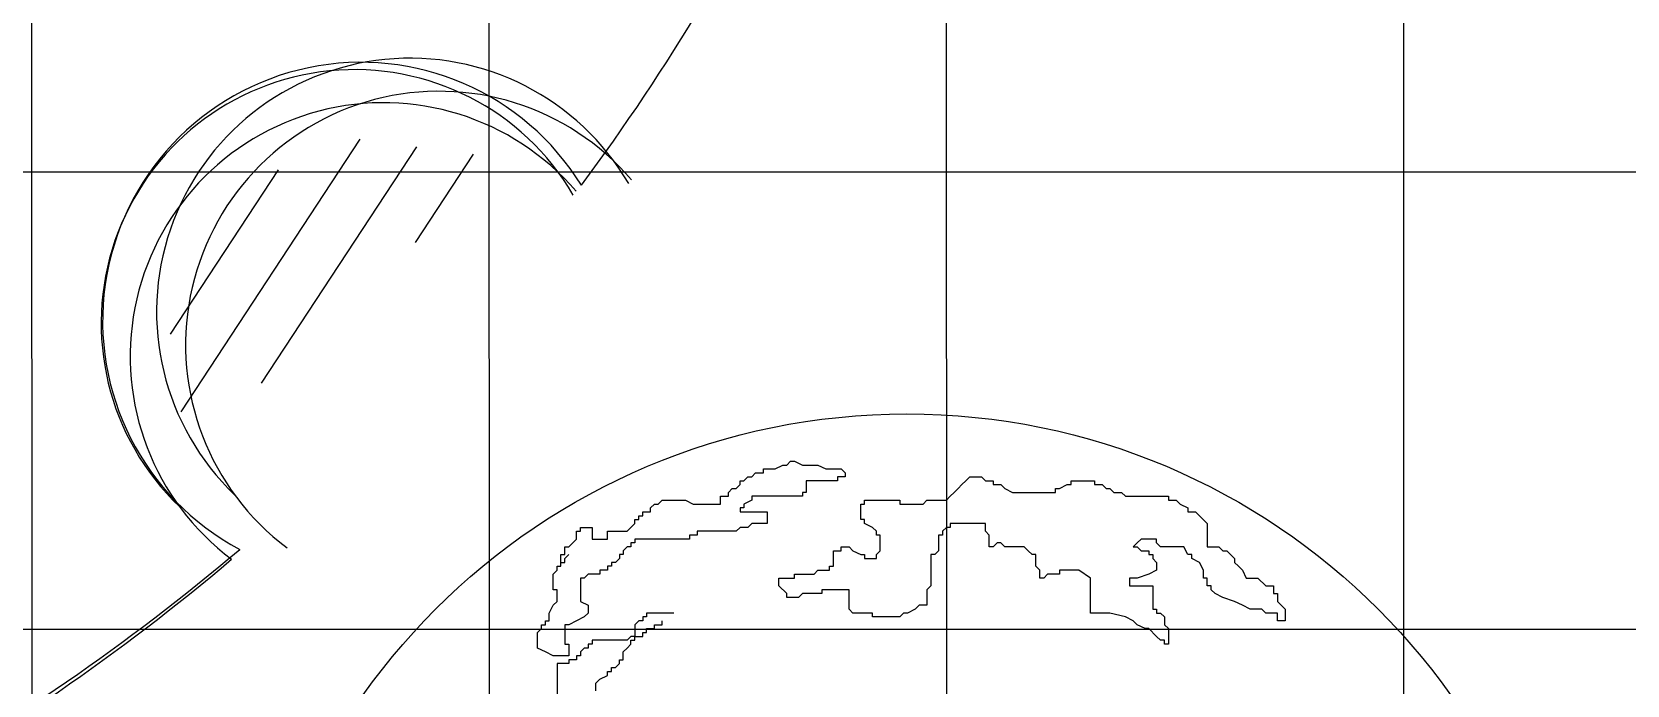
# Model space of a CAD drawing. Extents: x 941299 to 942979, y 2579300 to 2579597.
# Drawn here: x 941980.496 to 941984.372, y 2579404.473 to 2579406.059 of the extents above; entities that cross this region are included whole.
import ezdxf

# ---------------------------------------------------------------- set-up
doc = ezdxf.new("R2010")
doc.units = 0
doc.layers.get('0').update_dxf_attribs({"linetype": 'CONTINUOUS'})
doc.layers.add('fz', color=7, linetype='CONTINUOUS')
doc.layers.add('绿化工程', color=3, linetype='CONTINUOUS')

# ---------------------------------------------------------------- blocks, each defined once
blk = doc.blocks.new('*X93')
at = {"color": 0}
for p, q in [((122540.29696, 22768.30795), (122540.40902, 22768.42001)), ((122540.29955, 22768.3459), (122540.36705, 22768.4134)), ((122540.33799, 22768.31363), (122540.43522, 22768.41086)), ((122540.4251, 22768.36538), (122540.46142, 22768.40171))]:
    blk.add_line(p, q, dxfattribs=at)
blk = doc.blocks.new('dys')
at = {"layer": '绿化工程'}
for centre, radius, start, end in [((0, 0), 5.3048, 323.3736, 346.2438), ((3.7224, -3.4945), 0.6284, 31.6449, 241.9731), ((3.8409, -3.472), 0.6159, 30.3532, 226.2937), ((3.7063, -3.4998), 0.6159, 30.3532, 226.2937), ((3.9115, -3.5523), 0.6159, 40.5867, 233.1544), ((3.7768, -3.5801), 0.6159, 40.5867, 233.1544), ((0, 0), 5.3048, 287.3736, 310.2438), ((-0.0196, -0.0238), 5.3048, 287.3736, 310.2438)]:
    blk.add_arc(centre, radius, start, end, dxfattribs=at)
at = {"layer": '绿化工程', "xscale": 4.999999999939511, "yscale": 5, "zscale": 5, "rotation": 11.67087918926173}
blk.add_blockref('*X93', (-577002.1007, -235434.7893), dxfattribs=at)
blk = doc.blocks.new('hg')
at = {"layer": '绿化工程', "color": 3}
for p, q in [((-0.377, 1.4673), (-0.3676, 1.4767)), ((-0.3676, 1.4767), (-0.3486, 1.4767)), ((-0.3486, 1.4767), (-0.3486, 1.4862)), ((-0.3486, 1.4862), (-0.3203, 1.4862)), ((-0.3203, 1.4862), (-0.3013, 1.4957)), ((-0.3013, 1.4957), (-0.2919, 1.4957)), ((-0.2919, 1.4957), (-0.2824, 1.5051)), ((-0.2824, 1.5051), (-0.2729, 1.5051)), ((-0.2729, 1.5051), (-0.254, 1.4957)), ((-0.254, 1.4957), (-0.2162, 1.4957)), ((-0.2162, 1.4957), (-0.1972, 1.4862)), ((-0.1972, 1.4862), (-0.1594, 1.4862)), ((-0.1594, 1.4862), (-0.1499, 1.4767)), ((-0.1499, 1.4767), (-0.1499, 1.4673)), ((-0.4338, 1.4295), (-0.4243, 1.4389)), ((-0.4243, 1.4389), (-0.4149, 1.4389)), ((-0.4149, 1.4389), (-0.4054, 1.4484)), ((-0.4054, 1.4484), (-0.4054, 1.4578)), ((-0.4054, 1.4578), (-0.3959, 1.4578)), ((-0.3959, 1.4578), (-0.3865, 1.4673)), ((-0.3865, 1.4673), (-0.377, 1.4673)), ((-0.1689, 1.4578), (-0.2446, 1.4578)), ((-0.2446, 1.4578), (-0.2446, 1.4295)), ((-0.1499, 1.4673), (-0.1689, 1.4673)), ((-0.1689, 1.4673), (-0.1689, 1.4578)), ((0.115, 1.4295), (0.1245, 1.4389)), ((0.1245, 1.4389), (0.1339, 1.4484)), ((0.1339, 1.4484), (0.1434, 1.4578)), ((0.1434, 1.4578), (0.1529, 1.4673)), ((0.1529, 1.4673), (0.1812, 1.4673)), ((0.1812, 1.4673), (0.1907, 1.4578)), ((0.1907, 1.4578), (0.2096, 1.4578)), ((0.2096, 1.4578), (0.2096, 1.4484)), ((0.2096, 1.4484), (0.2286, 1.4484)), ((0.2286, 1.4484), (0.238, 1.4389)), ((0.238, 1.4389), (0.2569, 1.4295)), ((0.361, 1.4295), (0.361, 1.4389)), ((0.361, 1.4389), (0.3705, 1.4389)), ((0.3705, 1.4389), (0.3894, 1.4484)), ((0.3894, 1.4484), (0.3989, 1.4484)), ((0.3989, 1.4484), (0.3989, 1.4578)), ((0.3989, 1.4578), (0.4557, 1.4578)), ((0.4557, 1.4578), (0.4557, 1.4484)), ((0.4557, 1.4484), (0.4746, 1.4484)), ((0.4746, 1.4484), (0.484, 1.4389)), ((0.484, 1.4389), (0.4935, 1.4389)), ((0.4935, 1.4389), (0.503, 1.4295)), ((-0.623, 1.3916), (-0.6136, 1.4011)), ((-0.6136, 1.4011), (-0.6041, 1.4011)), ((-0.6041, 1.4011), (-0.5947, 1.4105)), ((-0.5947, 1.4105), (-0.5379, 1.4105)), ((-0.5379, 1.4105), (-0.519, 1.4011)), ((-0.519, 1.4011), (-0.4527, 1.4011)), ((-0.4527, 1.4011), (-0.4527, 1.42)), ((-0.4527, 1.42), (-0.4338, 1.42)), ((-0.4338, 1.42), (-0.4338, 1.4295)), ((-0.377, 1.4105), (-0.3959, 1.4011)), ((-0.3959, 1.4011), (-0.3959, 1.3916)), ((-0.377, 1.42), (-0.377, 1.4105)), ((-0.254, 1.42), (-0.377, 1.42)), ((-0.2446, 1.4295), (-0.254, 1.4295)), ((-0.254, 1.4295), (-0.254, 1.42)), ((-0.1121, 1.3633), (-0.1121, 1.4011)), ((-0.1121, 1.4011), (-0.1026, 1.4011)), ((-0.1026, 1.4011), (-0.1026, 1.4105)), ((-0.1026, 1.4105), (-0.0175, 1.4105)), ((-0.0175, 1.4105), (-0.0175, 1.4011)), ((-0.0175, 1.4011), (0.0204, 1.4011)), ((0.0015, 1.4011), (0.0393, 1.4011)), ((0.0393, 1.4011), (0.0488, 1.4105)), ((0.0488, 1.4105), (0.0961, 1.4105)), ((0.0961, 1.4105), (0.1056, 1.42)), ((0.1056, 1.42), (0.115, 1.4295)), ((0.2569, 1.4295), (0.361, 1.4295)), ((0.503, 1.4295), (0.5219, 1.4295)), ((0.5219, 1.4295), (0.5314, 1.42)), ((0.5314, 1.42), (0.6354, 1.42)), ((0.6354, 1.42), (0.6354, 1.4105)), ((0.6354, 1.4105), (0.6544, 1.4105)), ((0.6544, 1.4105), (0.6638, 1.4011)), ((0.6638, 1.4011), (0.6827, 1.3916)), ((-0.6609, 1.3538), (-0.6609, 1.3633)), ((-0.6609, 1.3633), (-0.6514, 1.3633)), ((-0.6514, 1.3633), (-0.6514, 1.3727)), ((-0.6514, 1.3727), (-0.642, 1.3727)), ((-0.642, 1.3727), (-0.642, 1.3822)), ((-0.642, 1.3822), (-0.623, 1.3822)), ((-0.623, 1.3822), (-0.623, 1.3916)), ((-0.3959, 1.3916), (-0.4054, 1.3916)), ((-0.4054, 1.3916), (-0.4054, 1.3822)), ((-0.4054, 1.3822), (-0.3392, 1.3822)), ((-0.3392, 1.3822), (-0.3392, 1.3538)), ((-0.1026, 1.3633), (-0.1121, 1.3633)), ((-0.1026, 1.3538), (-0.1026, 1.3633)), ((0.6827, 1.3916), (0.6827, 1.3822)), ((0.6827, 1.3822), (0.7017, 1.3822)), ((0.7017, 1.3822), (0.7111, 1.3727)), ((0.7111, 1.3727), (0.7301, 1.3538)), ((-0.8028, 1.316), (-0.8028, 1.3349)), ((-0.8028, 1.3349), (-0.7934, 1.3349)), ((-0.7934, 1.3349), (-0.7934, 1.3444)), ((-0.7934, 1.3444), (-0.765, 1.3444)), ((-0.765, 1.3444), (-0.765, 1.316)), ((-0.7271, 1.316), (-0.7271, 1.3349)), ((-0.7271, 1.3349), (-0.6798, 1.3349)), ((-0.6798, 1.3349), (-0.6704, 1.3444)), ((-0.6704, 1.3444), (-0.6609, 1.3538)), ((-0.5095, 1.3254), (-0.5284, 1.3254)), ((-0.5284, 1.3254), (-0.5284, 1.316)), ((-0.4149, 1.3349), (-0.5095, 1.3349)), ((-0.5095, 1.3349), (-0.5095, 1.3254)), ((-0.4054, 1.3444), (-0.4149, 1.3349)), ((-0.3865, 1.3444), (-0.4054, 1.3444)), ((-0.377, 1.3538), (-0.3865, 1.3444)), ((-0.3392, 1.3538), (-0.377, 1.3538)), ((-0.0837, 1.3444), (-0.1026, 1.3538)), ((-0.0742, 1.3349), (-0.0837, 1.3444)), ((-0.0742, 1.3254), (-0.0742, 1.3349)), ((-0.0648, 1.3254), (-0.0742, 1.3254)), ((-0.0648, 1.2876), (-0.0648, 1.3254)), ((0.0866, 1.3254), (0.0772, 1.3254)), ((0.0772, 1.3254), (0.0772, 1.2876)), ((0.0961, 1.3444), (0.0866, 1.3349)), ((0.0866, 1.3349), (0.0866, 1.3254)), ((0.1056, 1.3444), (0.0961, 1.3444)), ((0.1907, 1.3538), (0.1056, 1.3538)), ((0.1056, 1.3538), (0.1056, 1.3444)), ((0.1907, 1.3349), (0.1907, 1.3538)), ((0.2002, 1.3254), (0.1907, 1.3349)), ((0.2002, 1.2971), (0.2002, 1.3254)), ((0.7301, 1.3538), (0.7301, 1.2971)), ((-0.8312, 1.2782), (-0.8312, 1.2971)), ((-0.8312, 1.2971), (-0.8218, 1.2971)), ((-0.8218, 1.2971), (-0.8028, 1.316)), ((-0.765, 1.316), (-0.7271, 1.316)), ((-0.6798, 1.2971), (-0.6893, 1.2876)), ((-0.6893, 1.2876), (-0.6893, 1.2782)), ((-0.6704, 1.2971), (-0.6798, 1.2971)), ((-0.6609, 1.3065), (-0.6704, 1.3065)), ((-0.6704, 1.3065), (-0.6704, 1.2971)), ((-0.5284, 1.316), (-0.6609, 1.316)), ((-0.6609, 1.316), (-0.6609, 1.3065)), ((-0.1783, 1.2498), (-0.1783, 1.2876)), ((-0.1783, 1.2876), (-0.1594, 1.2876)), ((-0.1594, 1.2876), (-0.1594, 1.2971)), ((-0.1594, 1.2971), (-0.1405, 1.2971)), ((-0.1405, 1.2971), (-0.131, 1.2876)), ((-0.131, 1.2876), (-0.1121, 1.2782)), ((-0.0742, 1.2782), (-0.0648, 1.2876)), ((0.0772, 1.2876), (0.0677, 1.2782)), ((0.2096, 1.2971), (0.2002, 1.2971)), ((0.2191, 1.3065), (0.2096, 1.2971)), ((0.2286, 1.3065), (0.2191, 1.3065)), ((0.238, 1.2971), (0.2286, 1.3065)), ((0.2853, 1.2971), (0.238, 1.2971)), ((0.2948, 1.2876), (0.2853, 1.2971)), ((0.3043, 1.2782), (0.2948, 1.2876)), ((0.5597, 1.3065), (0.5503, 1.2971)), ((0.5503, 1.2971), (0.5597, 1.2971)), ((0.5692, 1.316), (0.5597, 1.3065)), ((0.5597, 1.2971), (0.5692, 1.2876)), ((0.607, 1.316), (0.5692, 1.316)), ((0.5692, 1.2876), (0.5881, 1.2876)), ((0.5881, 1.2876), (0.5881, 1.2782)), ((0.607, 1.3065), (0.607, 1.316)), ((0.6165, 1.2971), (0.607, 1.3065)), ((0.6733, 1.2971), (0.6165, 1.2971)), ((0.6827, 1.2782), (0.6733, 1.2971)), ((0.7301, 1.2971), (0.7584, 1.2971)), ((0.7584, 1.2971), (0.7679, 1.2876)), ((0.7679, 1.2876), (0.7774, 1.2876)), ((0.7774, 1.2876), (0.7963, 1.2687)), ((-0.8501, 1.2403), (-0.8501, 1.2498)), ((-0.8501, 1.2498), (-0.8407, 1.2498)), ((-0.8407, 1.2593), (-0.8407, 1.2782)), ((-0.8407, 1.2782), (-0.8312, 1.2782)), ((-0.8407, 1.2498), (-0.8407, 1.2593)), ((-0.8407, 1.2593), (-0.8312, 1.2593)), ((-0.8312, 1.2687), (-0.8218, 1.2782)), ((-0.8312, 1.2593), (-0.8312, 1.2687)), ((-0.7177, 1.2498), (-0.7271, 1.2498)), ((-0.7271, 1.2498), (-0.7271, 1.2403)), ((-0.7082, 1.2593), (-0.7177, 1.2593)), ((-0.7177, 1.2593), (-0.7177, 1.2498)), ((-0.6987, 1.2687), (-0.7082, 1.2593)), ((-0.6893, 1.2782), (-0.6987, 1.2782)), ((-0.6987, 1.2782), (-0.6987, 1.2687)), ((-0.1878, 1.2403), (-0.1878, 1.2498)), ((-0.1878, 1.2498), (-0.1783, 1.2498)), ((-0.1121, 1.2782), (-0.1026, 1.2782)), ((-0.1026, 1.2782), (-0.1026, 1.2687)), ((-0.1026, 1.2687), (-0.0742, 1.2687)), ((-0.0742, 1.2687), (-0.0742, 1.2782)), ((0.0677, 1.2782), (0.0582, 1.2782)), ((0.0582, 1.2782), (0.0582, 1.2025)), ((0.3137, 1.2782), (0.3043, 1.2782)), ((0.3137, 1.2498), (0.3137, 1.2782)), ((0.3232, 1.2403), (0.3137, 1.2498)), ((0.5881, 1.2782), (0.5976, 1.2782)), ((0.5976, 1.2782), (0.5976, 1.2687)), ((0.5976, 1.2687), (0.607, 1.2593)), ((0.607, 1.2593), (0.607, 1.2403)), ((0.6922, 1.2782), (0.6827, 1.2782)), ((0.6922, 1.2687), (0.6922, 1.2782)), ((0.7111, 1.2593), (0.6922, 1.2687)), ((0.7206, 1.2403), (0.7111, 1.2593)), ((0.7963, 1.2687), (0.7963, 1.2593)), ((0.7963, 1.2593), (0.8058, 1.2498)), ((0.8058, 1.2498), (0.8152, 1.2403)), ((-0.8596, 1.2309), (-0.8501, 1.2403)), ((-0.8596, 1.1931), (-0.8596, 1.2309)), ((-0.7839, 1.2214), (-0.7934, 1.2214)), ((-0.7934, 1.2214), (-0.7934, 1.1647)), ((-0.7744, 1.2309), (-0.7839, 1.2214)), ((-0.7461, 1.2309), (-0.7744, 1.2309)), ((-0.7271, 1.2403), (-0.7461, 1.2403)), ((-0.7461, 1.2403), (-0.7461, 1.2309)), ((-0.3108, 1.2025), (-0.3108, 1.2214)), ((-0.3108, 1.2214), (-0.2729, 1.2214)), ((-0.2919, 1.1836), (-0.3108, 1.2025)), ((-0.2729, 1.2214), (-0.2729, 1.2309)), ((-0.2729, 1.2309), (-0.2256, 1.2309)), ((-0.2256, 1.2309), (-0.2162, 1.2403)), ((-0.2162, 1.2403), (-0.1878, 1.2403)), ((0.0582, 1.2025), (0.0488, 1.1931)), ((0.3232, 1.2214), (0.3232, 1.2403)), ((0.3326, 1.2214), (0.3232, 1.2214)), ((0.3421, 1.2309), (0.3326, 1.2214)), ((0.3705, 1.2309), (0.3421, 1.2309)), ((0.4178, 1.2403), (0.3705, 1.2403)), ((0.3705, 1.2403), (0.3705, 1.2309)), ((0.4462, 1.2214), (0.4178, 1.2403)), ((0.4462, 1.1363), (0.4462, 1.2214)), ((0.5597, 1.2214), (0.5408, 1.2214)), ((0.5408, 1.2214), (0.5408, 1.2025)), ((0.5408, 1.2025), (0.5976, 1.2025)), ((0.5881, 1.2309), (0.5597, 1.2214)), ((0.607, 1.2403), (0.5881, 1.2309)), ((0.5976, 1.2025), (0.5976, 1.1458)), ((0.7206, 1.2214), (0.7206, 1.2403)), ((0.7301, 1.2214), (0.7206, 1.2214)), ((0.7301, 1.2025), (0.7301, 1.2214)), ((0.7395, 1.2025), (0.7301, 1.2025)), ((0.7395, 1.1931), (0.7395, 1.2025)), ((0.8152, 1.2403), (0.8247, 1.2214)), ((0.8247, 1.2214), (0.8531, 1.2214)), ((0.8531, 1.2214), (0.872, 1.2025)), ((0.872, 1.2025), (0.8909, 1.2025)), ((0.8909, 1.2025), (0.8909, 1.1836)), ((-0.8501, 1.1931), (-0.8596, 1.1931)), ((-0.8596, 1.1552), (-0.8501, 1.1647)), ((-0.8501, 1.1647), (-0.8501, 1.1931)), ((-0.7934, 1.1647), (-0.7744, 1.1552)), ((-0.2919, 1.1742), (-0.2919, 1.1836)), ((-0.2635, 1.1742), (-0.2919, 1.1742)), ((-0.254, 1.1836), (-0.2635, 1.1742)), ((-0.2067, 1.1836), (-0.254, 1.1836)), ((-0.1405, 1.1931), (-0.2067, 1.1931)), ((-0.2067, 1.1931), (-0.2067, 1.1836)), ((-0.1405, 1.1458), (-0.1405, 1.1931)), ((0.0488, 1.1931), (0.0488, 1.1552)), ((0.749, 1.1836), (0.7395, 1.1931)), ((0.7679, 1.1742), (0.749, 1.1836)), ((0.7963, 1.1647), (0.7679, 1.1742)), ((0.8152, 1.1552), (0.7963, 1.1647)), ((0.8909, 1.1836), (0.9004, 1.1836)), ((0.9004, 1.1836), (0.9004, 1.1647)), ((0.9004, 1.1647), (0.9098, 1.1552)), ((-0.8691, 1.1363), (-0.8596, 1.1552)), ((-0.8691, 1.1174), (-0.8691, 1.1363)), ((-0.7839, 1.1269), (-0.8028, 1.1174)), ((-0.7744, 1.1363), (-0.7839, 1.1269)), ((-0.7744, 1.1552), (-0.7744, 1.1363)), ((-0.6325, 1.1269), (-0.642, 1.1269)), ((-0.642, 1.1269), (-0.642, 1.1174)), ((-0.5663, 1.1363), (-0.6325, 1.1363)), ((-0.6325, 1.1363), (-0.6325, 1.1269)), ((-0.131, 1.1363), (-0.1405, 1.1458)), ((-0.0837, 1.1363), (-0.131, 1.1363)), ((-0.0837, 1.1269), (-0.0837, 1.1363)), ((-0.0175, 1.1269), (-0.0837, 1.1269)), ((-0.008, 1.1363), (-0.0175, 1.1269)), ((0.0015, 1.1363), (-0.008, 1.1363)), ((0.0204, 1.1458), (0.0015, 1.1363)), ((0.0299, 1.1552), (0.0204, 1.1458)), ((0.0488, 1.1552), (0.0299, 1.1552)), ((0.4935, 1.1363), (0.4462, 1.1363)), ((0.5314, 1.1269), (0.4935, 1.1363)), ((0.5503, 1.1174), (0.5314, 1.1269)), ((0.5976, 1.1458), (0.607, 1.1458)), ((0.607, 1.1458), (0.607, 1.1363)), ((0.607, 1.1363), (0.6165, 1.1363)), ((0.6165, 1.1363), (0.626, 1.1269)), ((0.626, 1.1269), (0.626, 1.108)), ((0.8341, 1.1458), (0.8152, 1.1552)), ((0.8625, 1.1458), (0.8341, 1.1458)), ((0.872, 1.1363), (0.8625, 1.1458)), ((0.9004, 1.1363), (0.872, 1.1363)), ((0.9004, 1.1174), (0.9004, 1.1363)), ((0.9098, 1.1552), (0.9193, 1.1458)), ((0.9193, 1.1458), (0.9193, 1.1174)), ((-0.8974, 1.089), (-0.888, 1.0985)), ((-0.8974, 1.0512), (-0.8974, 1.089)), ((-0.888, 1.0985), (-0.888, 1.108)), ((-0.888, 1.108), (-0.8785, 1.108)), ((-0.8785, 1.108), (-0.8785, 1.1174)), ((-0.8785, 1.1174), (-0.8691, 1.1174)), ((-0.8218, 1.108), (-0.8312, 1.108)), ((-0.8312, 1.108), (-0.8312, 1.0607)), ((-0.8028, 1.1174), (-0.8218, 1.108)), ((-0.6514, 1.1174), (-0.6609, 1.108)), ((-0.6609, 1.108), (-0.6609, 1.0796)), ((-0.642, 1.1174), (-0.6514, 1.1174)), ((-0.642, 1.0796), (-0.642, 1.089)), ((-0.642, 1.089), (-0.6325, 1.089)), ((-0.6325, 1.089), (-0.6325, 1.0985)), ((-0.6325, 1.0985), (-0.6136, 1.0985)), ((-0.6136, 1.0985), (-0.6136, 1.108)), ((-0.6136, 1.108), (-0.5947, 1.108)), ((-0.5947, 1.108), (-0.5947, 1.1174)), ((0.5597, 1.108), (0.5503, 1.1174)), ((0.5787, 1.0985), (0.5597, 1.108)), ((0.5881, 1.0985), (0.5787, 1.0985)), ((0.607, 1.0796), (0.5881, 1.0985)), ((0.626, 1.108), (0.6354, 1.0985)), ((0.6354, 1.0985), (0.6354, 1.0607)), ((0.9193, 1.1174), (0.9004, 1.1174)), ((-0.8785, 1.0418), (-0.8974, 1.0512)), ((-0.8312, 1.0607), (-0.8218, 1.0607)), ((-0.8218, 1.0607), (-0.8218, 1.0323)), ((-0.7839, 1.0512), (-0.7934, 1.0418)), ((-0.7744, 1.0512), (-0.7839, 1.0512)), ((-0.765, 1.0607), (-0.7744, 1.0607)), ((-0.7744, 1.0607), (-0.7744, 1.0512)), ((-0.6798, 1.0701), (-0.765, 1.0701)), ((-0.765, 1.0701), (-0.765, 1.0607)), ((-0.6893, 1.0418), (-0.6798, 1.0512)), ((-0.6704, 1.0796), (-0.6798, 1.0701)), ((-0.6798, 1.0512), (-0.6704, 1.0607)), ((-0.6609, 1.0796), (-0.6704, 1.0796)), ((-0.6704, 1.0607), (-0.6704, 1.0701)), ((-0.6704, 1.0701), (-0.6609, 1.0701)), ((-0.6609, 1.0701), (-0.6609, 1.0796)), ((-0.6609, 1.0796), (-0.642, 1.0796)), ((0.6165, 1.0701), (0.607, 1.0796)), ((0.626, 1.0701), (0.6165, 1.0701)), ((0.626, 1.0607), (0.626, 1.0701)), ((0.6354, 1.0607), (0.626, 1.0607)), ((-0.8596, 1.0323), (-0.8785, 1.0418)), ((-0.8218, 1.0323), (-0.8596, 1.0323)), ((-0.8218, 1.0134), (-0.8501, 1.0134)), ((-0.8501, 1.0134), (-0.8501, 0.9094)), ((-0.8028, 1.0229), (-0.8218, 1.0229)), ((-0.8218, 1.0229), (-0.8218, 1.0134)), ((-0.7934, 1.0323), (-0.8028, 1.0323)), ((-0.8028, 1.0323), (-0.8028, 1.0229)), ((-0.7934, 1.0418), (-0.7934, 1.0323)), ((-0.7082, 1.0039), (-0.6987, 1.0134)), ((-0.6987, 1.0134), (-0.6987, 1.0229)), ((-0.6987, 1.0229), (-0.6893, 1.0229)), ((-0.6893, 1.0229), (-0.6893, 1.0418)), ((-0.7555, 0.9661), (-0.7461, 0.9756)), ((-0.7461, 0.9756), (-0.7271, 0.985)), ((-0.7271, 0.985), (-0.7271, 0.9945)), ((-0.7271, 0.9945), (-0.7177, 0.9945)), ((-0.7177, 0.9945), (-0.7177, 1.0039)), ((-0.7177, 1.0039), (-0.7082, 1.0039)), ((-0.7555, 0.9472), (-0.7555, 0.9661))]:
    blk.add_line(p, q, dxfattribs=at)
blk.add_circle((0, 0), 1.62, dxfattribs=at)

msp = doc.modelspace()

# ---------------------------------------------------------------- hatches: boundary and pattern name
at = {"layer": '绿化工程'}
h = msp.add_hatch(dxfattribs=at)
h.set_pattern_fill('ANSI37', color=9, scale=0.35, angle=45, style=0)
h.set_pattern_definition([(90, (125, 0), (-1.11125, 1e-16), []), (180, (125, 0), (-1e-16, -1.11125), [])])
h.paths.add_polyline_path([(941971.7134, 2579409.38137), (941971.7134, 2579404.38137), (942034.2134, 2579404.38137), (942034.2134, 2579409.38137)])

# ---------------------------------------------------------------- block references
at = {"layer": 'fz'}
for name, p in [('dys', (941977.57349, 2579408.85111)), ('hg', (941982.62179, 2579403.51115))]:
    msp.add_blockref(name, p, dxfattribs=at)

doc.saveas('drawing.dxf')
